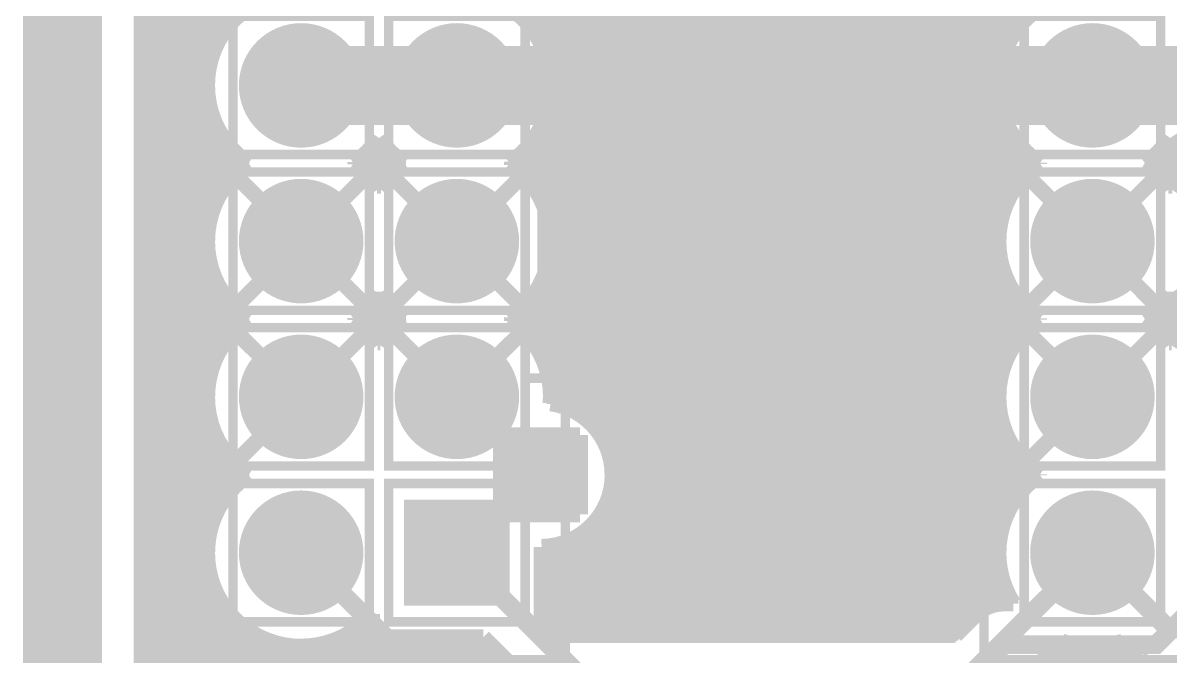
# Model space of a CAD drawing. Extents: x -0.6 to 94.6, y -47.6 to 45.6.
# Drawn here: x -0.64 to 17.78, y 14.3 to 24.46 of the extents above; entities that cross this region are included whole.
import ezdxf

# ---------------------------------------------------------------- set-up
doc = ezdxf.new("R2010")
doc.units = 0
doc.header["$MEASUREMENT"] = 0
doc.layers.get('0').update_dxf_attribs({"linetype": 'CONTINUOUS'})
for name, color, linetype in [('22-311-0_BOT', 7, 'CONTINUOUS'), ('22-311-0_DRD', 7, 'CONTINUOUS'), ('22-311-0_DRL', 2, 'CONTINUOUS'), ('22-311-0_SMB', 4, 'CONTINUOUS'), ('22-311-0_SMT', 3, 'CONTINUOUS'), ('22-311-0_SST', 14, 'CONTINUOUS'), ('22-311-0_TOP', 9, 'CONTINUOUS'), ('THRUHOLE_NPT', 11, 'CONTINUOUS'), ('THRUHOLE_TAP', 13, 'CONTINUOUS')]:
    doc.layers.add(name, color=color, linetype=linetype)

# ---------------------------------------------------------------- blocks, each defined once
blk = doc.blocks.new('ROUND_5')
at = {"const_width": 0.99949}
blk.add_lwpolyline([(-0.499744, 0, 1), (0.499744, 0, 1)], format="xyb", close=True, dxfattribs=at)
blk = doc.blocks.new('ROUND_6')
at = {"const_width": 0.65024}
blk.add_lwpolyline([(-0.32512, 0, 1), (0.32512, 0, 1)], format="xyb", close=True, dxfattribs=at)
blk = doc.blocks.new('SQUARE_10')
blk.add_solid([(0.84963, 0.84963), (0.84963, -0.84963), (-0.84963, 0.84963), (-0.84963, -0.84963)])
blk = doc.blocks.new('ROUND_27')
at = {"const_width": 0.59944}
blk.add_lwpolyline([(-0.29972, 0, 1), (0.29972, 0, 1)], format="xyb", close=True, dxfattribs=at)
blk = doc.blocks.new('ROUND_29')
at = {"const_width": 0.8001}
blk.add_lwpolyline([(-0.40005, 0, 1), (0.40005, 0, 1)], format="xyb", close=True, dxfattribs=at)

msp = doc.modelspace()

# ---------------------------------------------------------------- linework, layer by layer
at = {"layer": '22-311-0_BOT'}
for points, const_width in [([(38.354, 31.496), (1.27, 31.496), (1.27, 9.906)], 0.254), ([(1.4986, 31.496), (1.4986, 9.906)], 0.254), ([(1.7272, 31.496), (1.7272, 9.906)], 0.254), ([(1.9558, 31.496), (1.9558, 9.906)], 0.254), ([(2.1844, 31.496), (2.1844, 9.906)], 0.254), ([(7.8994, 31.496), (7.8994, 18.3388)], 0.254), ([(8.128, 31.496), (8.128, 18.26768)], 0.254), ([(8.3566, 31.496), (8.3566, 18.1356)], 0.254), ([(8.5852, 31.496), (8.5852, 17.91208)], 0.254), ([(8.8138, 31.496), (8.8138, 17.38122)], 0.254), ([(9.0424, 31.496), (9.0424, 14.6304)], 0.254), ([(9.271, 31.496), (9.271, 14.6304)], 0.254), ([(9.4996, 31.496), (9.4996, 14.6304)], 0.254), ([(9.7282, 31.496), (9.7282, 14.6304)], 0.254), ([(9.9568, 31.496), (9.9568, 14.6304)], 0.254), ([(10.1854, 31.496), (10.1854, 14.6304)], 0.254), ([(10.414, 31.496), (10.414, 14.6304)], 0.254), ([(10.6426, 31.496), (10.6426, 14.6304)], 0.254), ([(10.8712, 31.496), (10.8712, 14.6304)], 0.254), ([(11.0998, 31.496), (11.0998, 14.6304)], 0.254), ([(11.3284, 31.496), (11.3284, 14.6304)], 0.254), ([(11.557, 31.496), (11.557, 14.6304)], 0.254), ([(11.7856, 31.496), (11.7856, 14.6304)], 0.254), ([(12.0142, 31.496), (12.0142, 14.6304)], 0.254), ([(12.2428, 31.496), (12.2428, 14.6304)], 0.254), ([(12.4714, 31.496), (12.4714, 14.6304)], 0.254), ([(12.7, 31.496), (12.7, 14.6304)], 0.254), ([(12.9286, 31.496), (12.9286, 14.6304)], 0.254), ([(13.1572, 31.496), (13.1572, 14.6304)], 0.254), ([(13.3858, 31.496), (13.3858, 14.6304)], 0.254), ([(13.6144, 31.496), (13.6144, 14.6304)], 0.254), ([(13.843, 31.496), (13.843, 14.6304)], 0.254), ([(14.0716, 31.496), (14.0716, 14.6304)], 0.254), ([(14.3002, 31.496), (14.3002, 14.6304)], 0.254), ([(14.5288, 31.496), (14.5288, 14.82852)], 0.254), ([(14.7574, 31.496), (14.7574, 15.03426)], 0.254), ([(14.986, 31.496), (14.986, 15.1257)], 0.254), ([(2.413, 25.4381), (2.413, 23.97252)], 0.254), ([(7.6708, 25.26538), (7.6708, 24.14524)], 0.254), ([(15.2146, 25.21712), (15.2146, 24.1935)], 0.254), ([(2.6416, 25.02408), (2.6416, 24.384)], 0.254), ([(7.4422, 24.93518), (7.4422, 24.4729)], 0.254), ([(15.4432, 24.90724), (15.4432, 24.50084)], 0.254), ([(2.72796, 24.4856), (1.27, 24.4856)], 0.254), ([(15.42796, 24.4856), (7.4295, 24.4856)], 0.254), ([(2.5527, 24.257), (1.27, 24.257)], 0.254), ([(15.2527, 24.257), (7.6073, 24.257)], 0.254), ([(2.43332, 24.0284), (1.27, 24.0284)], 0.254), ([(15.13332, 24.0284), (7.72414, 24.0284)], 0.254), ([(2.3622, 23.7998), (1.27, 23.7998)], 0.254), ([(15.0622, 23.7998), (7.7978, 23.7998)], 0.254), ([(2.32664, 23.5712), (1.27, 23.5712)], 0.254), ([(15.02664, 23.5712), (7.83336, 23.5712)], 0.254), ([(2.3241, 23.3426), (1.27, 23.3426)], 0.254), ([(15.0241, 23.3426), (7.83336, 23.3426)], 0.254), ([(2.35966, 23.114), (1.27, 23.114)], 0.254), ([(15.05966, 23.114), (7.7978, 23.114)], 0.254), ([(2.413, 22.93874), (2.413, 21.47062)], 0.254), ([(2.43332, 22.8854), (1.27, 22.8854)], 0.254), ([(7.6708, 22.76602), (7.6708, 21.64334)], 0.254), ([(15.13332, 22.8854), (7.72414, 22.8854)], 0.254), ([(15.2146, 22.71776), (15.2146, 21.6916)], 0.254), ([(2.55016, 22.6568), (1.27, 22.6568)], 0.254), ([(2.6416, 22.52472), (2.6416, 21.88464)], 0.254), ([(15.25016, 22.6568), (7.6073, 22.6568)], 0.254), ([(17.7292, 22.5425), (17.7292, 21.86686)], 0.254), ([(2.72542, 22.4282), (1.27, 22.4282)], 0.254), ([(4.9276, 22.42058), (4.9276, 21.98878)], 0.254), ([(5.22478, 22.4282), (4.93268, 22.4282)], 0.254), ([(5.1562, 22.50694), (5.1562, 21.90242)], 0.254), ([(15.42542, 22.4282), (7.43458, 22.4282)], 0.254), ([(7.4422, 22.43582), (7.4422, 21.97354)], 0.254), ([(15.4432, 22.40788), (15.4432, 22.00148)], 0.254), ([(17.92478, 22.4282), (17.63268, 22.4282)], 0.254), ([(2.97688, 22.1996), (1.27, 22.1996)], 0.254), ([(2.8702, 22.29104), (2.8702, 22.11832)], 0.254), ([(5.47878, 22.1996), (4.68122, 22.1996)], 0.254), ([(4.699, 22.22246), (4.699, 22.1869)], 0.254), ([(5.3848, 22.28088), (5.3848, 22.12848)], 0.254), ([(15.67688, 22.1996), (7.18058, 22.1996)], 0.254), ([(7.2136, 22.23262), (7.2136, 22.17674)], 0.254), ([(15.6718, 22.21484), (15.6718, 22.19452)], 0.254), ([(18.17878, 22.1996), (17.38122, 22.1996)], 0.254), ([(17.5006, 22.3012), (17.5006, 22.10816)], 0.254), ([(2.71526, 21.971), (1.27, 21.971)], 0.254), ([(2.76352, 22.0218), (3.83032, 20.955)], 0.254), ([(4.89458, 22.0218), (3.83032, 20.955)], 0.254), ([(5.21462, 21.971), (4.94284, 21.971)], 0.254), ([(5.26288, 22.0218), (6.32968, 20.955)], 0.254), ([(7.39648, 22.0218), (6.32968, 20.955)], 0.254), ([(15.41526, 21.971), (7.44474, 21.971)], 0.254), ([(15.46352, 22.0218), (16.53032, 20.955)], 0.254), ([(17.59458, 22.0218), (16.53032, 20.955)], 0.254), ([(17.91462, 21.971), (17.64284, 21.971)], 0.254), ([(2.54254, 21.7424), (1.27, 21.7424)], 0.254), ([(15.24254, 21.7424), (7.61492, 21.7424)], 0.254), ([(2.42824, 21.5138), (1.27, 21.5138)], 0.254), ([(15.12824, 21.5138), (7.72922, 21.5138)], 0.254), ([(2.35712, 21.2852), (1.27, 21.2852)], 0.254), ([(15.05712, 21.2852), (7.80034, 21.2852)], 0.254), ([(2.3241, 21.0566), (1.27, 21.0566)], 0.254), ([(15.0241, 21.0566), (7.83336, 21.0566)], 0.254), ([(2.76352, 19.8882), (3.83032, 20.955)], 0.254), ([(4.89458, 19.8882), (3.83032, 20.955)], 0.254), ([(5.26288, 19.8882), (6.32968, 20.955)], 0.254), ([(7.39648, 19.8882), (6.32968, 20.955)], 0.254), ([(15.46352, 19.8882), (16.53032, 20.955)], 0.254), ([(17.59458, 19.8882), (16.53032, 20.955)], 0.254), ([(2.32664, 20.828), (1.27, 20.828)], 0.254), ([(15.02664, 20.828), (7.83082, 20.828)], 0.254), ([(2.36474, 20.5994), (1.27, 20.5994)], 0.254), ([(15.06474, 20.5994), (7.79526, 20.5994)], 0.254), ([(2.4384, 20.3708), (1.27, 20.3708)], 0.254), ([(2.413, 20.43684), (2.413, 18.97126)], 0.254), ([(15.1384, 20.3708), (7.71906, 20.3708)], 0.254), ([(2.55778, 20.1422), (1.27, 20.1422)], 0.254), ([(15.25778, 20.1422), (7.59968, 20.1422)], 0.254), ([(7.6708, 20.26412), (7.6708, 19.14398)], 0.254), ([(15.2146, 20.21586), (15.2146, 19.19224)], 0.254), ([(2.6416, 20.02536), (2.6416, 19.38274)], 0.254), ([(5.1562, 20.00758), (5.1562, 19.40052)], 0.254), ([(17.7292, 20.0406), (17.7292, 19.3675)], 0.254), ([(2.73812, 19.9136), (1.27, 19.9136)], 0.254), ([(2.8702, 19.79168), (2.8702, 19.61896)], 0.254), ([(5.23748, 19.9136), (4.91998, 19.9136)], 0.254), ([(4.9276, 19.92122), (4.9276, 19.48688)], 0.254), ([(5.3848, 19.77898), (5.3848, 19.62912)], 0.254), ([(15.43812, 19.9136), (7.41934, 19.9136)], 0.254), ([(7.4422, 19.93646), (7.4422, 19.47164)], 0.254), ([(15.4432, 19.90852), (15.4432, 19.49958)], 0.254), ([(17.5006, 19.80184), (17.5006, 19.6088)], 0.254), ([(17.93748, 19.9136), (17.61998, 19.9136)], 0.254), ([(2.95656, 19.685), (1.27, 19.685)], 0.254), ([(4.699, 19.7231), (4.699, 19.68754)], 0.254), ([(5.45846, 19.685), (4.70154, 19.685)], 0.254), ([(15.65656, 19.685), (7.2009, 19.685)], 0.254), ([(7.2136, 19.73326), (7.2136, 19.67484)], 0.254), ([(15.6718, 19.71548), (15.6718, 19.69516)], 0.254), ([(18.15846, 19.685), (17.40154, 19.685)], 0.254), ([(2.70256, 19.4564), (1.27, 19.4564)], 0.254), ([(2.76352, 19.5199), (3.83032, 18.45564)], 0.254), ([(4.89458, 19.5199), (3.83032, 18.45564)], 0.254), ([(5.20192, 19.4564), (4.95554, 19.4564)], 0.254), ([(5.26288, 19.5199), (6.32968, 18.45564)], 0.254), ([(7.39648, 19.5199), (6.32968, 18.45564)], 0.254), ([(15.40256, 19.4564), (7.45744, 19.4564)], 0.254), ([(15.46352, 19.5199), (16.53032, 18.45564)], 0.254), ([(17.59458, 19.5199), (16.53032, 18.45564)], 0.254), ([(17.90192, 19.4564), (17.65554, 19.4564)], 0.254), ([(2.53492, 19.2278), (1.27, 19.2278)], 0.254), ([(15.23492, 19.2278), (7.62508, 19.2278)], 0.254), ([(2.42316, 18.9992), (1.27, 18.9992)], 0.254), ([(15.12316, 18.9992), (7.7343, 18.9992)], 0.254), ([(2.35458, 18.7706), (1.27, 18.7706)], 0.254), ([(15.05458, 18.7706), (7.80288, 18.7706)], 0.254), ([(2.3241, 18.542), (1.27, 18.542)], 0.254), ([(15.0241, 18.542), (7.8359, 18.542)], 0.254), ([(2.32664, 18.3134), (1.27, 18.3134)], 0.254), ([(2.76352, 17.38884), (3.83032, 18.45564)], 0.254), ([(7.83336, 18.3515), (7.83696, 18.45564)], 0.254), ([(15.02664, 18.3134), (8.00354, 18.3134)], 0.254), ([(15.46352, 17.38884), (16.53032, 18.45564)], 0.254), ([(2.36728, 18.0848), (1.27, 18.0848)], 0.254), ([(2.413, 17.93748), (2.413, 16.4719)], 0.254), ([(15.06728, 18.0848), (8.42264, 18.0848)], 0.254), ([(2.44602, 17.8562), (1.27, 17.8562)], 0.254), ([(15.14602, 17.8562), (8.62584, 17.8562)], 0.254), ([(2.56794, 17.6276), (1.27, 17.6276)], 0.254), ([(15.26794, 17.6276), (8.74776, 17.6276)], 0.254), ([(15.2146, 17.7165), (15.2146, 16.69288)], 0.254), ([(2.75336, 17.399), (1.27, 17.399)], 0.254), ([(2.6416, 17.526), (2.6416, 16.88338)], 0.254), ([(15.45336, 17.399), (8.81126, 17.399)], 0.254), ([(15.4432, 17.40916), (15.4432, 17.00022)], 0.254), ([(2.8702, 17.28978), (2.8702, 17.11706)], 0.254), ([(15.6718, 17.21358), (15.6718, 17.19326)], 0.254), ([(2.93624, 17.1704), (1.27, 17.1704)], 0.254), ([(8.8138, 17.02816), (8.8138, 14.6304)], 0.254), ([(15.63624, 17.1704), (8.8265, 17.1704)], 0.254), ([(2.68986, 16.9418), (1.27, 16.9418)], 0.254), ([(15.38986, 16.9418), (8.79602, 16.9418)], 0.254), ([(2.52476, 16.7132), (1.27, 16.7132)], 0.254), ([(15.22476, 16.7132), (8.71728, 16.7132)], 0.254), ([(2.41808, 16.4846), (1.27, 16.4846)], 0.254), ([(15.11808, 16.4846), (8.57504, 16.4846)], 0.254), ([(8.5852, 16.4973), (8.5852, 14.63294)], 0.254), ([(8.3566, 16.27378), (8.3566, 14.86154)], 0.254), ([(2.35204, 16.256), (1.27, 16.256)], 0.254), ([(8.128, 16.1417), (8.128, 15.09014)], 0.254), ([(15.05204, 16.256), (8.3312, 16.256)], 0.254), ([(2.3241, 16.0274), (1.27, 16.0274)], 0.254), ([(19.02968, 15.95374), (17.55394, 14.478), (15.113, 14.478), (14.605, 13.97), (8.31596, 13.97), (6.32968, 15.95374)], 0.3048), ([(7.68858, 16.04772), (7.68858, 15.52956)], 0.254), ([(15.0241, 16.0274), (7.68858, 16.0274)], 0.254), ([(7.8994, 16.07058), (7.8994, 15.31874)], 0.254), ([(2.32918, 15.7988), (1.27, 15.7988)], 0.254), ([(15.02918, 15.7988), (7.68858, 15.7988)], 0.254), ([(2.36982, 15.5702), (1.27, 15.5702)], 0.254), ([(15.06982, 15.5702), (7.68858, 15.5702)], 0.254), ([(7.68858, 15.52956), (8.58774, 14.6304)], 0.254), ([(2.4511, 15.3416), (1.27, 15.3416)], 0.254), ([(2.413, 15.43812), (2.413, 9.906)], 0.254), ([(15.1511, 15.3416), (7.87654, 15.3416)], 0.254), ([(15.2146, 15.21714), (15.2146, 15.1384)], 0.254), ([(2.5781, 15.113), (1.27, 15.113)], 0.254), ([(2.6416, 15.0241), (2.6416, 9.906)], 0.254), ([(4.97078, 14.97076), (4.97078, 14.59738)], 0.254), ([(14.93012, 15.113), (8.10514, 15.113)], 0.254), ([(15.26032, 15.1384), (15.113, 15.1384)], 0.254), ([(2.76606, 14.8844), (1.27, 14.8844)], 0.254), ([(2.8702, 14.79042), (2.8702, 9.906)], 0.254), ([(4.97078, 14.8844), (4.89204, 14.8844)], 0.254), ([(4.9276, 14.91996), (4.9276, 9.906)], 0.254), ([(14.58468, 14.8844), (8.33374, 14.8844)], 0.254), ([(14.64564, 14.94536), (14.33068, 14.6304)], 0.254), ([(3.06324, 14.6558), (1.27, 14.6558)], 0.254), ([(3.0988, 14.63548), (3.0988, 9.906)], 0.254), ([(4.97078, 14.6558), (4.59486, 14.6558)], 0.254), ([(4.699, 14.72184), (4.699, 9.906)], 0.254), ([(14.35608, 14.6558), (8.56234, 14.6558)], 0.254), ([(14.33068, 14.6304), (8.58774, 14.6304)], 0.254), ([(6.92404, 14.4272), (1.27, 14.4272)], 0.254), ([(3.3274, 14.53134), (3.3274, 9.906)], 0.254), ([(3.556, 14.47038), (3.556, 9.906)], 0.254), ([(3.7846, 14.44752), (3.7846, 9.906)], 0.254), ([(4.0132, 14.45768), (4.0132, 9.906)], 0.254), ([(4.2418, 14.5034), (4.2418, 9.906)], 0.254), ([(4.4704, 14.58976), (4.4704, 9.906)], 0.254), ([(6.75386, 14.59738), (4.97078, 14.59738)], 0.254), ([(5.1562, 14.59738), (5.1562, 9.906)], 0.254), ([(5.3848, 14.59738), (5.3848, 9.906)], 0.254), ([(5.6134, 14.59738), (5.6134, 9.906)], 0.254), ([(5.842, 14.59738), (5.842, 9.906)], 0.254), ([(6.0706, 14.59738), (6.0706, 9.906)], 0.254), ([(6.2992, 14.59738), (6.2992, 9.906)], 0.254), ([(6.5278, 14.59738), (6.5278, 9.906)], 0.254), ([(6.75386, 14.59738), (7.84352, 13.50518)], 0.254), ([(6.7564, 14.59484), (6.7564, 9.906)], 0.254), ([(6.985, 14.36624), (6.985, 9.906)], 0.254), ([(7.15264, 14.1986), (1.27, 14.1986)], 0.254)]:
    msp.add_lwpolyline(points, dxfattribs=dict(at, const_width=const_width))
at = {"layer": '22-311-0_BOT', "const_width": 0.254}
for points in [[(2.9845, 24.70404, 0.2489049), (2.32131, 23.45436)], [(7.83844, 23.45436, 0.2492754), (7.17362, 24.70501)], [(15.6845, 24.70404, 0.2489049), (15.02131, 23.45436)], [(2.32156, 23.45436, 0.2492753), (2.98638, 22.20371)], [(7.17296, 22.20468, 0.2492754), (7.83727, 23.45436)], [(15.02156, 23.45436, 0.2492753), (15.68638, 22.20371)], [(4.67106, 22.20468, 0.0965416), (5.07882, 22.61187)], [(5.08, 22.61108, 0.0961891), (5.4864, 22.20468)], [(17.37106, 22.20468, 0.0965416), (17.77882, 22.61187)], [(17.78, 22.61108, 0.0961891), (18.1864, 22.20468)], [(2.98704, 22.20468, 0.2492754), (2.32273, 20.955)], [(5.08, 21.79828, 0.096542), (4.67185, 22.20586)], [(5.4864, 22.20468, 0.0961891), (5.08, 21.79828)], [(7.83844, 20.955, 0.2492754), (7.17362, 22.20565)], [(15.68704, 22.20468, 0.2492754), (15.02273, 20.955)], [(17.78, 21.79828, 0.096542), (17.37185, 22.20586)], [(18.1864, 22.20468, 0.0961891), (17.78, 21.79828)], [(2.32156, 20.955, 0.2492753), (2.98638, 19.70435)], [(7.17296, 19.70532, 0.2492754), (7.83727, 20.955)], [(15.02156, 20.955, 0.2492753), (15.68638, 19.70435)], [(4.67106, 19.70532, 0.0965416), (5.07882, 20.11251)], [(5.08, 20.11172, 0.0961891), (5.4864, 19.70532)], [(17.37106, 19.70532, 0.0965416), (17.77882, 20.11251)], [(17.78, 20.11172, 0.0961891), (18.1864, 19.70532)], [(2.98704, 19.70532, 0.2492754), (2.32273, 18.45564)], [(5.08, 19.29638, 0.0968946), (4.67106, 19.70532)], [(5.4864, 19.70532, 0.0965422), (5.07882, 19.29717)], [(7.83844, 18.45564, 0.2492754), (7.17362, 19.70629)], [(15.68704, 19.70532, 0.2492754), (15.02273, 18.45564)], [(17.78, 19.29638, 0.0968946), (17.37106, 19.70532)], [(18.1864, 19.70532, 0.0965422), (17.77882, 19.29717)], [(2.32156, 18.45564, 0.2495251), (2.98756, 17.20419)], [(8.8265, 17.20596, 0.3735031), (7.83336, 18.3515)], [(15.02156, 18.45564, 0.2495251), (15.68756, 17.20419)], [(2.98704, 17.20342, 0.2492754), (2.32273, 15.95374)], [(7.68858, 16.04772, 0.4097251), (8.82904, 17.20596)], [(15.68704, 17.20342, 0.2492754), (15.02273, 15.95374)], [(2.32156, 15.95374, 0.4142136), (3.83032, 14.44498)], [(15.02156, 15.95374, 0.1436589), (15.26069, 15.13864)], [(3.83032, 14.44752, 0.2182244), (4.97123, 14.97037)], [(15.113, 15.1384, 0.1989129), (14.64603, 14.94497)]]:
    msp.add_lwpolyline(points, format="xyb", dxfattribs=at)
at = {"layer": '22-311-0_DRD'}
for points, const_width in [([(8.89, 0), (39.99738, 0), (39.99738, 44.9961), (0, 44.9961), (0, 0), (8.89, 0)], 1.27), ([(3.83032, 24.08936), (3.19532, 23.45436)], 0.254), ([(4.46532, 23.45436), (3.83032, 24.08936)], 0.254), ([(6.32968, 24.08936), (5.69468, 23.45436)], 0.254), ([(6.96468, 23.45436), (6.32968, 24.08936)], 0.254), ([(16.53032, 24.08936), (15.89532, 23.45436)], 0.254), ([(17.16532, 23.45436), (16.53032, 24.08936)], 0.254), ([(3.19532, 23.45436), (3.83032, 22.81936)], 0.254), ([(3.83032, 22.81936), (4.46532, 23.45436)], 0.254), ([(5.69468, 23.45436), (6.32968, 22.81936)], 0.254), ([(6.32968, 22.81936), (6.96468, 23.45436)], 0.254), ([(15.89532, 23.45436), (16.53032, 22.81936)], 0.254), ([(16.53032, 22.81936), (17.16532, 23.45436)], 0.254), ([(3.83032, 21.59), (3.19532, 20.955)], 0.254), ([(4.46532, 20.955), (3.83032, 21.59)], 0.254), ([(6.32968, 21.59), (5.69468, 20.955)], 0.254), ([(6.96468, 20.955), (6.32968, 21.59)], 0.254), ([(16.53032, 21.59), (15.89532, 20.955)], 0.254), ([(17.16532, 20.955), (16.53032, 21.59)], 0.254), ([(3.19532, 20.955), (3.83032, 20.32)], 0.254), ([(3.83032, 20.32), (4.46532, 20.955)], 0.254), ([(5.69468, 20.955), (6.32968, 20.32)], 0.254), ([(6.32968, 20.32), (6.96468, 20.955)], 0.254), ([(15.89532, 20.955), (16.53032, 20.32)], 0.254), ([(16.53032, 20.32), (17.16532, 20.955)], 0.254), ([(3.83032, 19.09064), (3.19532, 18.45564)], 0.254), ([(4.46532, 18.45564), (3.83032, 19.09064)], 0.254), ([(6.32968, 19.09064), (5.69468, 18.45564)], 0.254), ([(6.96468, 18.45564), (6.32968, 19.09064)], 0.254), ([(16.53032, 19.09064), (15.89532, 18.45564)], 0.254), ([(17.16532, 18.45564), (16.53032, 19.09064)], 0.254), ([(3.19532, 18.45564), (3.83032, 17.82064)], 0.254), ([(3.83032, 17.82064), (4.46532, 18.45564)], 0.254), ([(5.69468, 18.45564), (6.32968, 17.82064)], 0.254), ([(6.32968, 17.82064), (6.96468, 18.45564)], 0.254), ([(15.89532, 18.45564), (16.53032, 17.82064)], 0.254), ([(16.53032, 17.82064), (17.16532, 18.45564)], 0.254), ([(7.0358, 17.84096), (7.0358, 16.57096)], 0.254), ([(8.3058, 17.84096), (7.0358, 17.84096)], 0.254), ([(8.3058, 17.84096), (7.0358, 16.57096)], 0.254), ([(8.3058, 16.57096), (7.0358, 17.84096)], 0.254), ([(8.3058, 16.57096), (8.3058, 17.84096)], 0.254), ([(3.83032, 16.58874), (3.19532, 15.95374)], 0.254), ([(4.46532, 15.95374), (3.83032, 16.58874)], 0.254), ([(5.69468, 16.58874), (5.69468, 15.95374)], 0.254), ([(6.32968, 16.58874), (5.69468, 16.58874)], 0.254), ([(6.32968, 15.31874), (6.32968, 16.58874)], 0.254), ([(7.0358, 16.57096), (8.3058, 16.57096)], 0.254), ([(16.53032, 16.58874), (15.89532, 15.95374)], 0.254), ([(17.16532, 15.95374), (16.53032, 16.58874)], 0.254), ([(3.19532, 15.95374), (3.83032, 15.31874)], 0.254), ([(3.83032, 15.31874), (4.46532, 15.95374)], 0.254), ([(5.69468, 15.95374), (6.96468, 15.95374)], 0.254), ([(6.96468, 15.95374), (6.96468, 15.31874)], 0.254), ([(15.89532, 15.95374), (16.53032, 15.31874)], 0.254), ([(16.53032, 15.31874), (17.16532, 15.95374)], 0.254), ([(6.96468, 15.31874), (6.32968, 15.31874)], 0.254)]:
    msp.add_lwpolyline(points, dxfattribs=dict(at, const_width=const_width))
at = {"layer": '22-311-0_DRL', "const_width": 1.27}
msp.add_lwpolyline([(8.89, 0), (39.99738, 0), (39.99738, 44.9961), (0, 44.9961), (0, 0), (8.89, 0)], dxfattribs=at)
at = {"layer": '22-311-0_SST'}
for points, const_width in [([(8.90016, 18.75536), (8.90016, 18.35404), (8.06958, 18.35404), (8.06958, 14.23416), (2.09042, 14.23416), (2.09042, 27.67584), (8.06958, 27.67584), (8.06958, 23.55596), (8.90016, 23.55596), (8.90016, 23.15464), (10.07872, 23.15464), (10.07872, 18.75536), (8.90016, 18.75536), (7.42442, 18.75536), (7.42442, 19.56562)], 0.1524), ([(21.60016, 18.75536), (21.60016, 18.35404), (20.76958, 18.35404), (20.76958, 14.23416), (14.79042, 14.23416), (14.79042, 27.67584), (20.76958, 27.67584), (20.76958, 23.55596), (21.60016, 23.55596), (21.60016, 23.15464), (22.77872, 23.15464), (22.77872, 18.75536), (21.60016, 18.75536), (20.12442, 18.75536), (20.12442, 19.56562)], 0.1524), ([(9.35482, 24.9428), (9.18718, 24.88438), (9.18718, 24.52878), (9.35482, 24.46782), (9.69518, 24.46782), (9.86282, 24.5872), (9.86282, 24.9428), (10.20318, 24.9428), (10.20318, 24.46782)], 0.1524), ([(2.73558, 24.56434), (2.73558, 22.34438), (4.92506, 22.34438), (4.92506, 24.56434), (2.73558, 24.56434)], 0.1524), ([(7.42442, 18.75536), (7.42442, 17.34566), (5.23494, 17.34566), (5.23494, 19.56562), (7.69874, 19.56562), (7.69874, 22.34438), (5.23494, 22.34438), (5.23494, 24.56434), (7.42442, 24.56434), (7.42442, 23.15464), (8.90016, 23.15464)], 0.1524), ([(15.43558, 24.56434), (15.43558, 22.34438), (17.62506, 22.34438), (17.62506, 24.56434), (15.43558, 24.56434)], 0.1524), ([(3.51282, 23.13686), (4.14782, 23.13686), (4.14782, 23.77186), (3.99796, 23.622), (3.66268, 23.622), (3.51282, 23.77186), (3.51282, 23.13686), (3.66268, 23.28672), (3.99796, 23.28672), (3.99796, 23.622)], 0.1524), ([(6.49732, 23.622), (6.64718, 23.77186), (6.64718, 23.13686), (6.49732, 23.28672), (6.49732, 23.622), (6.16204, 23.622), (6.01218, 23.77186), (6.01218, 23.13686), (6.16204, 23.28672), (6.16204, 23.622)], 0.1524), ([(16.21282, 23.13686), (16.84782, 23.13686), (16.84782, 23.77186), (16.69796, 23.622), (16.36268, 23.622), (16.21282, 23.77186), (16.21282, 23.13686), (16.36268, 23.28672), (16.69796, 23.28672), (16.69796, 23.622)], 0.1524), ([(3.51282, 23.77186), (4.14782, 23.77186)], 0.1524), ([(6.01218, 23.77186), (6.64718, 23.77186)], 0.1524), ([(16.21282, 23.77186), (16.84782, 23.77186)], 0.1524), ([(3.66268, 23.28672), (3.66268, 23.622)], 0.1524), ([(8.90016, 23.55596), (10.36066, 23.55596)], 0.1524), ([(10.72896, 18.35404), (10.36066, 18.35404), (10.36066, 23.55596), (10.72896, 23.55596)], 0.1524), ([(16.36268, 23.28672), (16.36268, 23.622)], 0.1524), ([(10.92962, 23.3553), (10.92962, 18.5166)], 0.1524), ([(4.14782, 23.13686), (3.99796, 23.28672)], 0.1524), ([(6.01218, 23.13686), (6.64718, 23.13686)], 0.1524), ([(6.49732, 23.28672), (6.16204, 23.28672)], 0.1524), ([(7.42442, 22.34438), (7.42442, 23.15464)], 0.1524), ([(16.84782, 23.13686), (16.69796, 23.28672)], 0.1524), ([(2.73558, 22.06498), (2.73558, 19.84502), (4.92506, 19.84502), (4.92506, 22.06498), (2.73558, 22.06498)], 0.1524), ([(7.42442, 22.06498), (5.23494, 22.06498), (5.23494, 19.84502), (7.42442, 19.84502), (7.42442, 22.06498)], 0.1524), ([(15.43558, 22.06498), (15.43558, 19.84502), (17.62506, 19.84502), (17.62506, 22.06498), (15.43558, 22.06498)], 0.1524), ([(3.51282, 20.6375), (4.14782, 20.6375), (4.14782, 21.2725), (3.99796, 21.12264), (3.66268, 21.12264), (3.51282, 21.2725), (3.51282, 20.6375), (3.66268, 20.78736), (3.99796, 20.78736), (3.99796, 21.12264)], 0.1524), ([(6.49732, 21.12264), (6.64718, 21.2725), (6.64718, 20.6375), (6.49732, 20.78736), (6.49732, 21.12264), (6.16204, 21.12264), (6.01218, 21.2725), (6.01218, 20.6375), (6.16204, 20.78736), (6.16204, 21.12264)], 0.1524), ([(16.21282, 20.6375), (16.84782, 20.6375), (16.84782, 21.2725), (16.69796, 21.12264), (16.36268, 21.12264), (16.21282, 21.2725), (16.21282, 20.6375), (16.36268, 20.78736), (16.69796, 20.78736), (16.69796, 21.12264)], 0.1524), ([(3.51282, 21.2725), (4.14782, 21.2725)], 0.1524), ([(3.66268, 20.78736), (3.66268, 21.12264)], 0.1524), ([(6.01218, 21.2725), (6.64718, 21.2725)], 0.1524), ([(16.21282, 21.2725), (16.84782, 21.2725)], 0.1524), ([(16.36268, 20.78736), (16.36268, 21.12264)], 0.1524), ([(4.14782, 20.6375), (3.99796, 20.78736)], 0.1524), ([(6.49732, 20.78736), (6.16204, 20.78736)], 0.1524), ([(16.84782, 20.6375), (16.69796, 20.78736)], 0.1524), ([(6.01218, 20.6375), (6.64718, 20.6375)], 0.1524), ([(2.73558, 19.56562), (2.73558, 17.34566), (4.92506, 17.34566), (4.92506, 19.56562), (2.73558, 19.56562)], 0.1524), ([(15.43558, 19.56562), (15.43558, 17.34566), (17.62506, 17.34566), (17.62506, 19.56562), (15.43558, 19.56562)], 0.1524), ([(3.51282, 18.13814), (4.14782, 18.13814), (4.14782, 18.77314), (3.99796, 18.62328), (3.66268, 18.62328), (3.51282, 18.77314), (3.51282, 18.13814), (3.66268, 18.288), (3.99796, 18.288), (3.99796, 18.62328)], 0.1524), ([(3.51282, 18.77314), (4.14782, 18.77314)], 0.1524), ([(6.49732, 18.62328), (6.64718, 18.77314), (6.64718, 18.13814), (6.49732, 18.288), (6.49732, 18.62328), (6.16204, 18.62328), (6.01218, 18.77314), (6.01218, 18.13814), (6.16204, 18.288), (6.16204, 18.62328)], 0.1524), ([(6.01218, 18.77314), (6.64718, 18.77314)], 0.1524), ([(16.21282, 18.13814), (16.84782, 18.13814), (16.84782, 18.77314), (16.69796, 18.62328), (16.36268, 18.62328), (16.21282, 18.77314), (16.21282, 18.13814), (16.36268, 18.288), (16.69796, 18.288), (16.69796, 18.62328)], 0.1524), ([(16.21282, 18.77314), (16.84782, 18.77314)], 0.1524), ([(3.66268, 18.288), (3.66268, 18.62328)], 0.1524), ([(16.36268, 18.288), (16.36268, 18.62328)], 0.1524), ([(8.90016, 18.35404), (10.36066, 18.35404)], 0.1524), ([(4.14782, 18.13814), (3.99796, 18.288)], 0.1524), ([(6.49732, 18.288), (6.16204, 18.288)], 0.1524), ([(16.84782, 18.13814), (16.69796, 18.288)], 0.1524), ([(6.01218, 18.13814), (6.64718, 18.13814)], 0.1524), ([(2.73558, 17.06372), (2.73558, 14.84376), (4.92506, 14.84376), (4.92506, 17.06372), (2.73558, 17.06372)], 0.1524), ([(7.42442, 17.06372), (5.23494, 17.06372), (5.23494, 14.84376), (7.42442, 14.84376), (7.42442, 17.06372)], 0.1524), ([(15.43558, 17.06372), (15.43558, 14.84376), (17.62506, 14.84376), (17.62506, 17.06372), (15.43558, 17.06372)], 0.1524), ([(6.49732, 16.12138), (6.64718, 16.27124), (6.64718, 15.63624), (6.49732, 15.7861), (6.49732, 16.12138), (6.16204, 16.12138), (6.01218, 16.27124), (6.01218, 15.63624), (6.16204, 15.7861), (6.16204, 16.12138)], 0.1524), ([(8.63092, 15.86992), (8.63092, 16.2941)], 0.254), ([(8.63092, 16.08328), (9.90092, 16.08328), (9.6901, 16.2941)], 0.254), ([(3.51282, 15.63624), (4.14782, 15.63624), (4.14782, 16.27124), (3.51282, 16.27124), (3.51282, 15.63624), (3.66268, 15.7861), (3.99796, 15.7861), (3.99796, 16.12138), (3.66268, 16.12138), (3.66268, 15.7861)], 0.1524), ([(3.51282, 16.27124), (3.66268, 16.12138)], 0.1524), ([(4.14782, 16.27124), (3.99796, 16.12138)], 0.1524), ([(6.01218, 16.27124), (6.64718, 16.27124)], 0.1524), ([(16.21282, 15.63624), (16.84782, 15.63624), (16.84782, 16.27124), (16.21282, 16.27124), (16.21282, 15.63624), (16.36268, 15.7861), (16.69796, 15.7861), (16.69796, 16.12138), (16.36268, 16.12138), (16.36268, 15.7861)], 0.1524), ([(16.21282, 16.27124), (16.36268, 16.12138)], 0.1524), ([(16.84782, 16.27124), (16.69796, 16.12138)], 0.1524), ([(4.14782, 15.63624), (3.99796, 15.7861)], 0.1524), ([(6.49732, 15.7861), (6.16204, 15.7861)], 0.1524), ([(16.84782, 15.63624), (16.69796, 15.7861)], 0.1524), ([(6.01218, 15.63624), (6.64718, 15.63624)], 0.1524)]:
    msp.add_lwpolyline(points, dxfattribs=dict(at, const_width=const_width))
at = {"layer": '22-311-0_SST', "const_width": 0.1524}
for points in [[(10.92962, 23.3553, 0.4142136), (10.72896, 23.55596)], [(10.75182, 18.3388, 0.4059874), (10.92962, 18.5166)]]:
    msp.add_lwpolyline(points, format="xyb", dxfattribs=at)
at = {"layer": '22-311-0_TOP'}
for points, const_width in [([(38.354, 31.496), (1.27, 31.496), (1.27, 10.16)], 0.254), ([(1.4986, 31.496), (1.4986, 9.906)], 0.254), ([(1.7272, 31.496), (1.7272, 9.906)], 0.254), ([(1.9558, 31.496), (1.9558, 9.906)], 0.254), ([(2.1844, 31.496), (2.1844, 9.906)], 0.254), ([(2.413, 25.4381), (2.413, 23.97252)], 0.254), ([(2.6416, 25.02408), (2.6416, 24.384)], 0.254), ([(2.62128, 24.3586), (1.27, 24.3586)], 0.254), ([(2.48158, 24.13), (1.27, 24.13)], 0.254), ([(2.3876, 23.9014), (1.27, 23.9014)], 0.254), ([(6.32968, 23.45436), (3.83032, 23.45436)], 1.27), ([(16.53032, 23.45436), (6.32968, 23.45436)], 1.27), ([(19.02968, 23.45436), (16.53032, 23.45436)], 1.27), ([(2.3368, 23.6728), (1.27, 23.6728)], 0.254), ([(2.32156, 23.4442), (1.27, 23.4442)], 0.254), ([(2.33934, 23.2156), (1.27, 23.2156)], 0.254), ([(2.39522, 22.987), (1.27, 22.987)], 0.254), ([(2.413, 22.93874), (2.413, 21.47062)], 0.254), ([(2.49174, 22.7584), (1.27, 22.7584)], 0.254), ([(2.63906, 22.5298), (1.27, 22.5298)], 0.254), ([(2.6416, 22.52472), (2.6416, 21.88464)], 0.254), ([(2.8575, 22.3012), (1.27, 22.3012)], 0.254), ([(2.8702, 22.29104), (2.8702, 22.11832)], 0.254), ([(4.699, 22.22246), (4.699, 22.1869)], 0.254), ([(5.3594, 22.3012), (4.8006, 22.3012)], 0.254), ([(5.3467, 22.31136), (4.8133, 22.31136)], 0.254), ([(4.9276, 22.31136), (4.9276, 21.98878)], 0.254), ([(5.1562, 22.31136), (5.1562, 21.90242)], 0.254), ([(5.3848, 22.28088), (5.3848, 22.12848)], 0.254), ([(7.2136, 22.23262), (7.2136, 22.17674)], 0.254), ([(15.5575, 22.3012), (7.29996, 22.3012)], 0.254), ([(15.5448, 22.31136), (7.31266, 22.31136)], 0.254), ([(7.4422, 22.31136), (7.4422, 21.97354)], 0.254), ([(7.6708, 22.31136), (7.6708, 21.64334)], 0.254), ([(7.8994, 22.31136), (7.8994, 18.3388)], 0.254), ([(8.128, 22.31136), (8.128, 18.26768)], 0.254), ([(8.3566, 22.31136), (8.3566, 18.1356)], 0.254), ([(8.5852, 22.31136), (8.5852, 17.91208)], 0.254), ([(8.8138, 22.31136), (8.8138, 17.38122)], 0.254), ([(9.0424, 22.31136), (9.0424, 14.6304)], 0.254), ([(9.271, 22.31136), (9.271, 14.6304)], 0.254), ([(9.4996, 22.31136), (9.4996, 14.6304)], 0.254), ([(9.7282, 22.31136), (9.7282, 14.6304)], 0.254), ([(9.9568, 22.31136), (9.9568, 14.6304)], 0.254), ([(10.1854, 22.31136), (10.1854, 14.6304)], 0.254), ([(10.414, 22.31136), (10.414, 14.6304)], 0.254), ([(10.6426, 22.31136), (10.6426, 14.6304)], 0.254), ([(10.8712, 22.31136), (10.8712, 14.6304)], 0.254), ([(11.0998, 22.31136), (11.0998, 14.6304)], 0.254), ([(11.3284, 22.31136), (11.3284, 14.6304)], 0.254), ([(11.557, 22.31136), (11.557, 14.6304)], 0.254), ([(11.7856, 22.31136), (11.7856, 14.6304)], 0.254), ([(12.0142, 22.31136), (12.0142, 14.6304)], 0.254), ([(12.2428, 22.31136), (12.2428, 14.6304)], 0.254), ([(12.4714, 22.31136), (12.4714, 14.6304)], 0.254), ([(12.7, 22.31136), (12.7, 14.6304)], 0.254), ([(12.9286, 22.31136), (12.9286, 14.6304)], 0.254), ([(13.1572, 22.31136), (13.1572, 14.6304)], 0.254), ([(13.3858, 22.31136), (13.3858, 14.6304)], 0.254), ([(13.6144, 22.31136), (13.6144, 14.6304)], 0.254), ([(13.843, 22.31136), (13.843, 14.6304)], 0.254), ([(14.0716, 22.31136), (14.0716, 14.6304)], 0.254), ([(14.3002, 22.31136), (14.3002, 14.65834)], 0.254), ([(14.5288, 22.31136), (14.5288, 14.88694)], 0.254), ([(14.7574, 22.31136), (14.7574, 15.11554)], 0.254), ([(14.986, 22.31136), (14.986, 15.34414)], 0.254), ([(15.2146, 22.31136), (15.2146, 21.6916)], 0.254), ([(15.4432, 22.31136), (15.4432, 22.00148)], 0.254), ([(15.6718, 22.21484), (15.6718, 22.19452)], 0.254), ([(16.53032, 15.95374), (17.75206, 14.732), (21.59, 14.732), (29.06268, 22.20468), (29.23032, 22.20468)], 0.3048), ([(18.0594, 22.3012), (17.5006, 22.3012)], 0.254), ([(17.5006, 22.3012), (17.5006, 22.10816)], 0.254), ([(18.0467, 22.31136), (17.5133, 22.31136)], 0.254), ([(17.7292, 22.31136), (17.7292, 21.86686)], 0.254), ([(2.81686, 22.0726), (1.27, 22.0726)], 0.254), ([(2.76352, 22.0218), (3.83032, 20.955)], 0.254), ([(4.89458, 22.0218), (3.83032, 20.955)], 0.254), ([(5.31622, 22.0726), (4.84124, 22.0726)], 0.254), ([(5.26288, 22.0218), (6.32968, 20.955)], 0.254), ([(7.39648, 22.0218), (6.32968, 20.955)], 0.254), ([(15.51686, 22.0726), (7.3406, 22.0726)], 0.254), ([(15.46352, 22.0218), (16.53032, 20.955)], 0.254), ([(17.59458, 22.0218), (16.53032, 20.955)], 0.254), ([(18.01622, 22.0726), (17.54124, 22.0726)], 0.254), ([(2.61112, 21.844), (1.27, 21.844)], 0.254), ([(5.11048, 21.844), (5.04698, 21.844)], 0.254), ([(15.31112, 21.844), (7.54634, 21.844)], 0.254), ([(17.81048, 21.844), (17.74698, 21.844)], 0.254), ([(2.47396, 21.6154), (1.27, 21.6154)], 0.254), ([(15.17396, 21.6154), (7.68604, 21.6154)], 0.254), ([(2.38506, 21.3868), (1.27, 21.3868)], 0.254), ([(15.08506, 21.3868), (7.77494, 21.3868)], 0.254), ([(2.33426, 21.1582), (1.27, 21.1582)], 0.254), ([(15.03426, 21.1582), (7.8232, 21.1582)], 0.254), ([(2.32156, 20.9296), (1.27, 20.9296)], 0.254), ([(2.76352, 19.8882), (3.83032, 20.955)], 0.254), ([(4.89458, 19.8882), (3.83032, 20.955)], 0.254), ([(5.26288, 19.8882), (6.32968, 20.955)], 0.254), ([(7.39648, 19.8882), (6.32968, 20.955)], 0.254), ([(15.02156, 20.9296), (7.8359, 20.9296)], 0.254), ([(15.46352, 19.8882), (16.53032, 20.955)], 0.254), ([(17.59458, 19.8882), (16.53032, 20.955)], 0.254), ([(2.34188, 20.701), (1.27, 20.701)], 0.254), ([(15.04188, 20.701), (7.81558, 20.701)], 0.254), ([(2.4003, 20.4724), (1.27, 20.4724)], 0.254), ([(2.413, 20.43684), (2.413, 18.97126)], 0.254), ([(15.1003, 20.4724), (7.75716, 20.4724)], 0.254), ([(2.49936, 20.2438), (1.27, 20.2438)], 0.254), ([(15.19936, 20.2438), (7.6581, 20.2438)], 0.254), ([(7.6708, 20.26412), (7.6708, 19.14398)], 0.254), ([(15.2146, 20.21586), (15.2146, 19.19224)], 0.254), ([(2.64922, 20.0152), (1.27, 20.0152)], 0.254), ([(2.6416, 20.02536), (2.6416, 19.38274)], 0.254), ([(5.15112, 20.0152), (5.00888, 20.0152)], 0.254), ([(5.1562, 20.00758), (5.1562, 19.40052)], 0.254), ([(15.34922, 20.0152), (7.50824, 20.0152)], 0.254), ([(17.85112, 20.0152), (17.70888, 20.0152)], 0.254), ([(17.7292, 20.0406), (17.7292, 19.3675)], 0.254), ([(2.87528, 19.7866), (1.27, 19.7866)], 0.254), ([(2.8702, 19.79168), (2.8702, 19.61896)], 0.254), ([(5.37718, 19.7866), (4.78282, 19.7866)], 0.254), ([(4.9276, 19.92122), (4.9276, 19.48688)], 0.254), ([(5.3848, 19.77898), (5.3848, 19.62912)], 0.254), ([(15.57528, 19.7866), (7.28218, 19.7866)], 0.254), ([(7.4422, 19.93646), (7.4422, 19.47164)], 0.254), ([(15.4432, 19.90852), (15.4432, 19.49958)], 0.254), ([(18.07718, 19.7866), (17.48282, 19.7866)], 0.254), ([(17.5006, 19.80184), (17.5006, 19.6088)], 0.254), ([(4.699, 19.7231), (4.699, 19.68754)], 0.254), ([(7.2136, 19.73326), (7.2136, 19.67484)], 0.254), ([(15.6718, 19.71548), (15.6718, 19.69516)], 0.254), ([(2.80162, 19.558), (1.27, 19.558)], 0.254), ([(2.76352, 19.5199), (3.83032, 18.45564)], 0.254), ([(4.89458, 19.5199), (3.83032, 18.45564)], 0.254), ([(5.30098, 19.558), (4.85648, 19.558)], 0.254), ([(5.26288, 19.5199), (6.32968, 18.45564)], 0.254), ([(7.39648, 19.5199), (6.32968, 18.45564)], 0.254), ([(15.50162, 19.558), (7.35838, 19.558)], 0.254), ([(15.46352, 19.5199), (16.53032, 18.45564)], 0.254), ([(17.59458, 19.5199), (16.53032, 18.45564)], 0.254), ([(18.00098, 19.558), (17.55648, 19.558)], 0.254), ([(2.60096, 19.3294), (1.27, 19.3294)], 0.254), ([(5.10032, 19.3294), (5.05714, 19.3294)], 0.254), ([(15.30096, 19.3294), (7.5565, 19.3294)], 0.254), ([(17.80032, 19.3294), (17.75714, 19.3294)], 0.254), ([(2.46634, 19.1008), (1.27, 19.1008)], 0.254), ([(15.16634, 19.1008), (7.69112, 19.1008)], 0.254), ([(2.37998, 18.8722), (1.27, 18.8722)], 0.254), ([(15.07998, 18.8722), (7.77748, 18.8722)], 0.254), ([(2.33426, 18.6436), (1.27, 18.6436)], 0.254), ([(15.03426, 18.6436), (7.82574, 18.6436)], 0.254), ([(2.32156, 18.415), (1.27, 18.415)], 0.254), ([(2.76352, 17.38884), (3.83032, 18.45564)], 0.254), ([(7.83336, 18.3515), (7.83696, 18.45564)], 0.254), ([(15.02156, 18.415), (7.8359, 18.415)], 0.254), ([(15.46352, 17.38884), (16.53032, 18.45564)], 0.254), ([(2.34442, 18.1864), (1.27, 18.1864)], 0.254), ([(15.04442, 18.1864), (8.28294, 18.1864)], 0.254), ([(2.40538, 17.9578), (1.27, 17.9578)], 0.254), ([(2.413, 17.93748), (2.413, 16.4719)], 0.254), ([(15.10538, 17.9578), (8.54964, 17.9578)], 0.254), ([(2.50698, 17.7292), (1.27, 17.7292)], 0.254), ([(15.20698, 17.7292), (8.70204, 17.7292)], 0.254), ([(15.2146, 17.7165), (15.2146, 16.69288)], 0.254), ([(2.66192, 17.5006), (1.27, 17.5006)], 0.254), ([(2.6416, 17.526), (2.6416, 16.88338)], 0.254), ([(15.36192, 17.5006), (8.7884, 17.5006)], 0.254), ([(15.4432, 17.40916), (15.4432, 17.00022)], 0.254), ([(2.89306, 17.272), (1.27, 17.272)], 0.254), ([(2.8702, 17.28978), (2.8702, 17.11706)], 0.254), ([(15.59306, 17.272), (8.82396, 17.272)], 0.254), ([(15.6718, 17.21358), (15.6718, 17.19326)], 0.254), ([(2.78638, 17.0434), (1.27, 17.0434)], 0.254), ([(8.8138, 17.02816), (8.8138, 14.6304)], 0.254), ([(15.48638, 17.0434), (8.81634, 17.0434)], 0.254), ([(2.5908, 16.8148), (1.27, 16.8148)], 0.254), ([(15.2908, 16.8148), (8.75792, 16.8148)], 0.254), ([(2.45872, 16.5862), (1.27, 16.5862)], 0.254), ([(8.5852, 16.4973), (8.5852, 14.6304)], 0.254), ([(15.15872, 16.5862), (8.6487, 16.5862)], 0.254), ([(2.3749, 16.3576), (1.27, 16.3576)], 0.254), ([(8.3566, 16.27378), (8.3566, 14.6304)], 0.254), ([(15.0749, 16.3576), (8.4582, 16.3576)], 0.254), ([(2.33172, 16.129), (1.27, 16.129)], 0.254), ([(15.03172, 16.129), (8.09498, 16.129)], 0.254), ([(8.128, 16.1417), (8.128, 14.6304)], 0.254), ([(2.32156, 15.9004), (1.27, 15.9004)], 0.254), ([(3.83032, 15.95374), (5.81406, 13.97), (14.54404, 13.97), (16.53032, 15.95374)], 0.3048), ([(7.68858, 16.04772), (7.68858, 14.6304)], 0.254), ([(15.02156, 15.9004), (7.68858, 15.9004)], 0.254), ([(7.8994, 16.07058), (7.8994, 14.6304)], 0.254), ([(2.34696, 15.6718), (1.27, 15.6718)], 0.254), ([(15.04696, 15.6718), (7.68858, 15.6718)], 0.254), ([(2.41046, 15.4432), (1.27, 15.4432)], 0.254), ([(2.413, 15.43812), (2.413, 9.906)], 0.254), ([(15.08506, 15.4432), (7.68858, 15.4432)], 0.254), ([(15.10284, 15.46352), (14.27226, 14.6304)], 0.254), ([(2.5146, 15.2146), (1.27, 15.2146)], 0.254), ([(14.85646, 15.2146), (7.68858, 15.2146)], 0.254), ([(2.67462, 14.986), (1.27, 14.986)], 0.254), ([(2.6416, 15.0241), (2.6416, 9.906)], 0.254), ([(14.62786, 14.986), (7.68858, 14.986)], 0.254), ([(2.8702, 14.79042), (2.8702, 9.906)], 0.254), ([(2.91338, 14.7574), (1.27, 14.7574)], 0.254), ([(3.0988, 14.63548), (3.0988, 9.906)], 0.254), ([(14.39926, 14.7574), (7.68858, 14.7574)], 0.254), ([(14.27226, 14.6304), (7.68858, 14.6304)], 0.254), ([(3.33756, 14.5288), (1.27, 14.5288)], 0.254), ([(3.3274, 14.53134), (3.3274, 9.906)], 0.254), ([(3.556, 14.47038), (3.556, 9.906)], 0.254), ([(3.7846, 14.44752), (3.7846, 9.906)], 0.254), ([(4.0132, 14.45768), (4.0132, 9.906)], 0.254), ([(4.2418, 14.5034), (4.2418, 9.906)], 0.254), ([(4.32054, 14.5288), (5.34416, 13.50518)], 0.254), ([(16.03756, 14.5288), (15.01648, 13.50772)], 0.254), ([(16.129, 14.50086), (16.129, 12.61872)], 0.254), ([(16.3576, 14.45514), (16.3576, 12.84732)], 0.254), ([(16.5862, 14.44752), (16.5862, 13.07592)], 0.254), ([(16.8148, 14.47292), (16.8148, 13.2715)], 0.254), ([(17.02054, 14.5288), (17.27962, 14.26972)], 0.254), ([(17.0434, 14.50594), (17.0434, 13.35278)], 0.254), ([(4.54914, 14.3002), (1.27, 14.3002)], 0.254), ([(4.4704, 14.37894), (4.4704, 9.906)], 0.254), ([(17.24914, 14.3002), (15.80896, 14.3002)], 0.254), ([(15.9004, 14.39164), (15.9004, 12.4206)], 0.254), ([(17.272, 14.27734), (17.272, 13.3604)], 0.254)]:
    msp.add_lwpolyline(points, dxfattribs=dict(at, const_width=const_width))
at = {"layer": '22-311-0_TOP', "const_width": 0.254}
for points in [[(2.9845, 24.70404, 0.2489049), (2.32131, 23.45436)], [(2.32156, 23.45436, 0.2492753), (2.98638, 22.20371)], [(2.98704, 22.20468, 0.2492754), (2.32273, 20.955)], [(4.67106, 22.20468, 0.029523), (4.8124, 22.3124)], [(5.08, 21.79828, 0.096542), (4.67185, 22.20586)], [(5.4864, 22.20468, 0.0961891), (5.08, 21.79828)], [(5.3467, 22.31136, 0.0291736), (5.48642, 22.20471)], [(7.17296, 22.20468, 0.0291733), (7.31269, 22.31133)], [(7.83844, 20.955, 0.2492754), (7.17362, 22.20565)], [(15.68704, 22.20468, 0.2492754), (15.02273, 20.955)], [(15.5448, 22.31136, 0.0294927), (15.68613, 22.20334)], [(17.37106, 22.20468, 0.029523), (17.5124, 22.3124)], [(17.78, 21.79828, 0.096542), (17.37185, 22.20586)], [(18.1864, 22.20468, 0.0961891), (17.78, 21.79828)], [(2.32156, 20.955, 0.2492753), (2.98638, 19.70435)], [(7.17296, 19.70532, 0.2492754), (7.83727, 20.955)], [(15.02156, 20.955, 0.2492753), (15.68638, 19.70435)], [(4.67106, 19.70532, 0.0965416), (5.07882, 20.11251)], [(5.08, 20.11172, 0.0961891), (5.4864, 19.70532)], [(17.37106, 19.70532, 0.0965416), (17.77882, 20.11251)], [(17.78, 20.11172, 0.0961891), (18.1864, 19.70532)], [(2.98704, 19.70532, 0.2492754), (2.32273, 18.45564)], [(5.08, 19.29638, 0.0968946), (4.67106, 19.70532)], [(5.4864, 19.70532, 0.0965422), (5.07882, 19.29717)], [(7.83844, 18.45564, 0.2492754), (7.17362, 19.70629)], [(15.68704, 19.70532, 0.2492754), (15.02273, 18.45564)], [(17.78, 19.29638, 0.0968946), (17.37106, 19.70532)], [(18.1864, 19.70532, 0.0965422), (17.77882, 19.29717)], [(2.32156, 18.45564, 0.2495251), (2.98756, 17.20419)], [(8.8265, 17.20596, 0.3735031), (7.83336, 18.3515)], [(15.02156, 18.45564, 0.2495251), (15.68756, 17.20419)], [(2.98704, 17.20342, 0.2492754), (2.32273, 15.95374)], [(7.68858, 16.04772, 0.4097251), (8.82904, 17.20596)], [(15.68704, 17.20342, 0.2492754), (15.02273, 15.95374)], [(2.32156, 15.95374, 0.4142136), (3.83032, 14.44498)], [(15.02156, 15.95374, 0.0828888), (15.10336, 15.4637)], [(3.83032, 14.44752, 0.0830261), (4.32032, 14.52945)], [(16.03756, 14.5288, 0.0834273), (16.53032, 14.44601)], [(16.53032, 14.44752, 0.0830261), (17.02032, 14.52945)], [(17.2847, 14.26464, 0.1989124), (17.75206, 14.07105)], [(17.2847, 14.26464, 0.1989124), (17.75206, 14.07105)]]:
    msp.add_lwpolyline(points, format="xyb", dxfattribs=at)

# ---------------------------------------------------------------- block references
at = {"layer": '22-311-0_BOT'}
for name, p in [('ROUND_5', (3.83032, 23.45436)), ('ROUND_5', (6.32968, 23.45436)), ('ROUND_5', (16.53032, 23.45436)), ('ROUND_5', (3.83032, 20.955)), ('ROUND_5', (6.32968, 20.955)), ('ROUND_5', (16.53032, 20.955)), ('ROUND_5', (3.83032, 18.45564)), ('ROUND_5', (6.32968, 18.45564)), ('ROUND_5', (16.53032, 18.45564)), ('ROUND_6', (7.6708, 17.20596)), ('ROUND_5', (3.83032, 15.95374)), ('ROUND_5', (16.53032, 15.95374)), ('SQUARE_10', (6.32968, 15.95374))]:
    msp.add_blockref(name, p, dxfattribs=at)
at = {"layer": '22-311-0_DRL'}
for name, p in [('ROUND_27', (3.83032, 23.45436)), ('ROUND_27', (6.32968, 23.45436)), ('ROUND_27', (16.53032, 23.45436)), ('ROUND_27', (3.83032, 20.955)), ('ROUND_27', (6.32968, 20.955)), ('ROUND_27', (16.53032, 20.955)), ('ROUND_27', (3.83032, 18.45564)), ('ROUND_27', (6.32968, 18.45564)), ('ROUND_27', (16.53032, 18.45564)), ('ROUND_6', (7.6708, 17.20596)), ('ROUND_29', (6.32968, 15.95374)), ('ROUND_27', (3.83032, 15.95374)), ('ROUND_27', (16.53032, 15.95374))]:
    msp.add_blockref(name, p, dxfattribs=at)
at = {"layer": '22-311-0_SMB'}
for name, p in [('ROUND_5', (3.83032, 23.45436)), ('ROUND_5', (6.32968, 23.45436)), ('ROUND_5', (16.53032, 23.45436)), ('ROUND_5', (3.83032, 20.955)), ('ROUND_5', (6.32968, 20.955)), ('ROUND_5', (16.53032, 20.955)), ('ROUND_5', (3.83032, 18.45564)), ('ROUND_5', (6.32968, 18.45564)), ('ROUND_5', (16.53032, 18.45564)), ('ROUND_5', (3.83032, 15.95374)), ('ROUND_5', (16.53032, 15.95374)), ('SQUARE_10', (6.32968, 15.95374))]:
    msp.add_blockref(name, p, dxfattribs=at)
at = {"layer": '22-311-0_SMT'}
for name, p in [('ROUND_5', (3.83032, 23.45436)), ('ROUND_5', (6.32968, 23.45436)), ('ROUND_5', (16.53032, 23.45436)), ('ROUND_5', (3.83032, 20.955)), ('ROUND_5', (6.32968, 20.955)), ('ROUND_5', (16.53032, 20.955)), ('ROUND_5', (3.83032, 18.45564)), ('ROUND_5', (6.32968, 18.45564)), ('ROUND_5', (16.53032, 18.45564)), ('ROUND_5', (3.83032, 15.95374)), ('ROUND_5', (16.53032, 15.95374)), ('SQUARE_10', (6.32968, 15.95374))]:
    msp.add_blockref(name, p, dxfattribs=at)
at = {"layer": '22-311-0_TOP'}
for name, p in [('ROUND_5', (3.83032, 23.45436)), ('ROUND_5', (6.32968, 23.45436)), ('ROUND_5', (16.53032, 23.45436)), ('ROUND_5', (3.83032, 20.955)), ('ROUND_5', (6.32968, 20.955)), ('ROUND_5', (16.53032, 20.955)), ('ROUND_5', (3.83032, 18.45564)), ('ROUND_5', (6.32968, 18.45564)), ('ROUND_5', (16.53032, 18.45564)), ('ROUND_6', (7.6708, 17.20596)), ('ROUND_5', (3.83032, 15.95374)), ('ROUND_5', (16.53032, 15.95374)), ('SQUARE_10', (6.32968, 15.95374))]:
    msp.add_blockref(name, p, dxfattribs=at)
at = {"layer": 'THRUHOLE_NPT'}
msp.add_blockref('ROUND_6', (7.6708, 17.20596), dxfattribs=at)
at = {"layer": 'THRUHOLE_TAP'}
for name, p in [('ROUND_27', (3.83032, 23.45436)), ('ROUND_27', (6.32968, 23.45436)), ('ROUND_27', (16.53032, 23.45436)), ('ROUND_27', (3.83032, 20.955)), ('ROUND_27', (6.32968, 20.955)), ('ROUND_27', (16.53032, 20.955)), ('ROUND_27', (3.83032, 18.45564)), ('ROUND_27', (6.32968, 18.45564)), ('ROUND_27', (16.53032, 18.45564)), ('ROUND_29', (6.32968, 15.95374)), ('ROUND_27', (3.83032, 15.95374)), ('ROUND_27', (16.53032, 15.95374))]:
    msp.add_blockref(name, p, dxfattribs=at)

doc.saveas('drawing.dxf')
